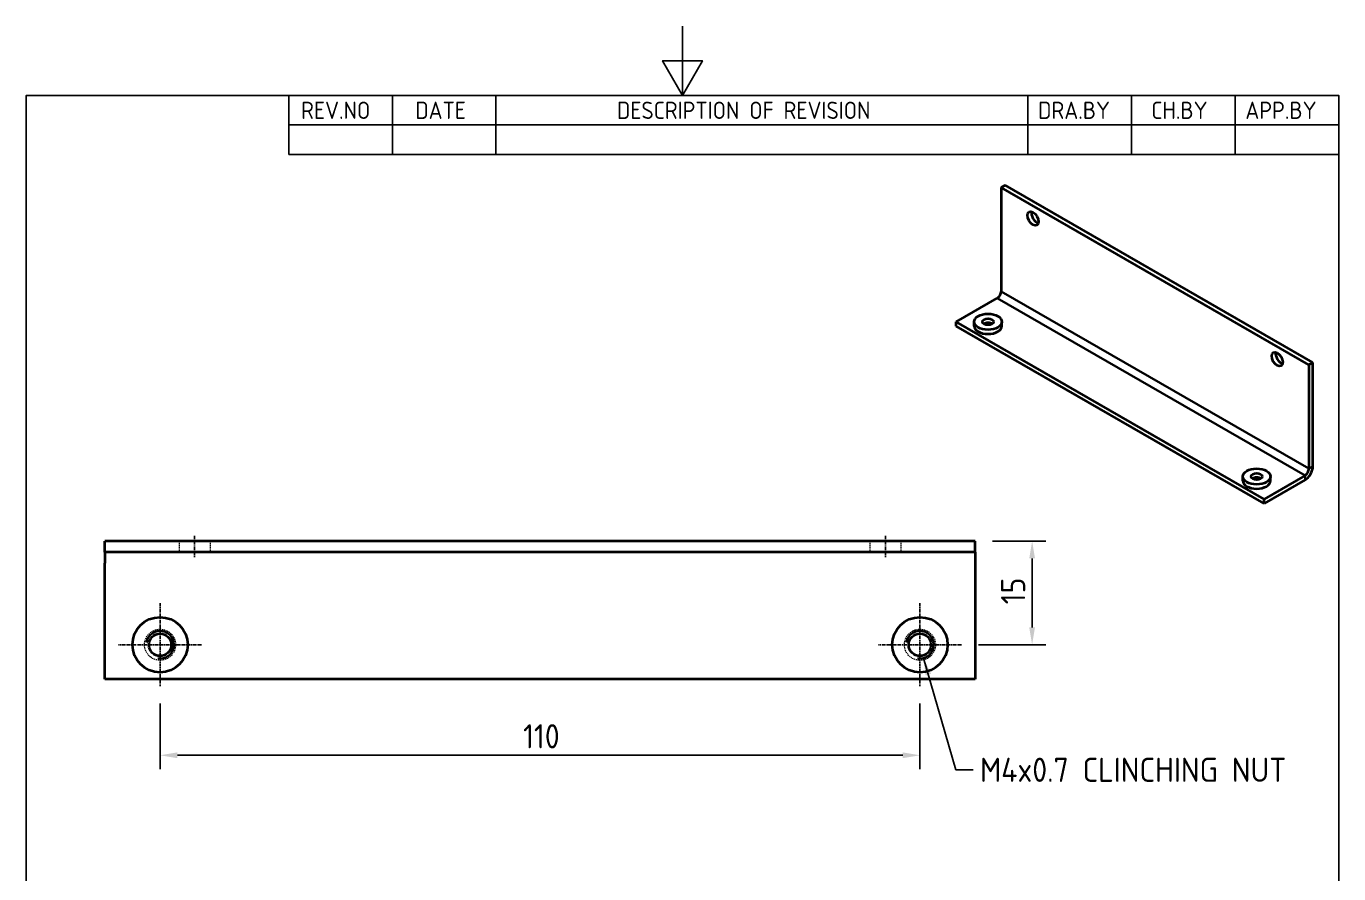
# Model space of a CAD drawing. Header units: millimetres. Extents: x 0 to 210, y 0 to 297.
# Drawn here: x 10 to 200, y 174.3 to 297 of the extents above; entities that cross this region are included whole.
import ezdxf

# ---------------------------------------------------------------- set-up
doc = ezdxf.new("R2010")
doc.units = ezdxf.units.MM
doc.linetypes.add('CHAIN', pattern=[0.7087, 0.4724, -0.0591, 0.1181, -0.0591])
doc.linetypes.add('DASHED', pattern=[0.2067, 0.1654, -0.0413])
doc.layers.get('0').update_dxf_attribs({"color": 3, "lineweight": 25, "true_color": 0x00ff00})
for name, color, linetype, lineweight, true_color in [('가려진 것(ISO)', 2, 'DASHED', 18, 0xffff00), ('가시적인 것(ISO)', 3, 'Continuous', 40, 0x00ff00), ('가시적인 좁은 것(ISO)', 3, 'Continuous', 35, 0x00ff00), ('기호(ISO)', 5, 'Continuous', 25, 0x0000ff), ('중심 표식(ISO)', 1, 'Continuous', 25, 0xff0000), ('중심선(ISO)', 1, 'Continuous', 25, 0xff0000), ('치수(ISO)', 2, 'Continuous', 25, 0xffff00)]:
    doc.layers.add(name, color=color, linetype=linetype, lineweight=lineweight, true_color=true_color)
doc.layers.add('경계(ISO)', color=7, linetype='Continuous', lineweight=25)
doc.styles.add('ISO ProportionalPSTEK', font='isocp.shx')
doc.styles.add('치수 텍스트_PSTEK_POSCO', font='isocp.shx')
doc.dimstyles.new('치수_PSTEK_POSCO', dxfattribs={"dimtxt": 3.5, "dimasz": 2.5, "dimexe": 2, "dimexo": 2.5, "dimgap": 1, "dimtad": 1, "dimrnd": 1e-08, "dimdsep": 46, "dimtxsty": '치수 텍스트_PSTEK_POSCO', "dimcen": 0.09, "dimdle": 10, "dimclrd": 7, "dimclre": 7, "dimclrt": 2, "dimadec": 1, "dimazin": 2, "dimtfac": 1, "dimtmove": 0, "dimatfit": 3, "dimfxl": 1, "dimtolj": 1, "dimlwd": -1, "dimlwe": -1, "dimarcsym": 0})
doc.dimstyles.new('치수_PSTEK_POSCO$7', dxfattribs={"dimtxt": 3.5, "dimasz": 2.5, "dimexe": 2, "dimexo": 2.5, "dimgap": 1, "dimtad": 1, "dimrnd": 1e-08, "dimdsep": 46, "dimtxsty": '치수 텍스트_PSTEK_POSCO', "dimcen": 0.09, "dimdle": 10, "dimclrd": 7, "dimclre": 7, "dimclrt": 2, "dimadec": 1, "dimazin": 2, "dimtfac": 1, "dimtmove": 0, "dimatfit": 3, "dimfxl": 1, "dimtolj": 1, "dimlwd": -1, "dimlwe": -1, "dimarcsym": 0})

# ---------------------------------------------------------------- blocks, each defined once
blk = doc.blocks.new('경계 Default Border')
at = {"layer": '경계(ISO)', "flags": 128}
for points in [[(105, 297.0000076293945), (105, 287.0000076293945), (102.1132469177246, 292.0000076293945), (107.8867530822754, 292.0000076293945), (105, 287.0000076293945)], [(10, 10), (10, 287.0000076293945), (200, 287.0000076293945), (200, 10), (10, 10)]]:
    blk.add_lwpolyline(points, dxfattribs=at)
blk = doc.blocks.new('리비전 내역')
at = {"layer": '기호(ISO)'}
for p, q in [((48.00000000000001, 287.0000076293945), (200, 287.0000076293945)), ((48.00000000000001, 287.0000076293945), (48.00000000000001, 282.7200076293945)), ((63.00000000000001, 287.0000076293945), (63.00000000000001, 282.7200076293945)), ((78, 287.0000076293945), (78, 282.7200076293945)), ((155, 287.0000076293945), (155, 282.7200076293945)), ((170, 287.0000076293945), (170, 282.7200076293945)), ((185, 287.0000076293945), (185, 282.7200076293945)), ((200, 287.0000076293945), (200, 282.7200076293945)), ((48.00000000000001, 282.7200076293945), (200, 282.7200076293945)), ((48.00000000000001, 282.7200076293945), (48.00000000000001, 278.4400076293945)), ((63.00000000000001, 282.7200076293945), (63.00000000000001, 278.4400076293945)), ((78, 282.7200076293945), (78, 278.4400076293945)), ((155, 282.7200076293945), (155, 278.4400076293945)), ((170, 282.7200076293945), (170, 278.4400076293945)), ((185, 282.7200076293945), (185, 278.4400076293945)), ((200, 282.7200076293945), (200, 278.4400076293945)), ((48.00000000000001, 278.4400076293945), (200, 278.4400076293945))]:
    blk.add_line(p, q, dxfattribs=at)
at = {"layer": '기호(ISO)', "color": 2, "true_color": 0xffff00, "char_height": 2.5, "attachment_point": 7, "style": 'ISO ProportionalPSTEK'}
for s, insert in [('REV.NO', (49.7871163682308, 283.5831900503393)), ('DATE', (66.31423177283666, 283.5831900503393)), ('DESCRIPTION OF REVISION', (95.50702043336295, 283.5831900503393)), ('DRA.BY', (156.4757339553203, 283.5831900503393)), ('CH.BY', (172.8642915086116, 283.5831900503393)), ('APP.BY', (186.4777339604403, 283.5831900503393))]:
    blk.add_mtext(s, dxfattribs=dict(at, insert=insert))
blk = doc.blocks.new('*D22')
at = {"layer": 'Defpoints', "color": 0, "transparency": 16777216}
for p in [(29.37222780436557, 201.4731277716925), (139.3722278043656, 201.4731277716925), (139.3722278043656, 191.4731277716925)]:
    blk.add_point(p, dxfattribs=at)
at = {"layer": '치수(ISO)', "color": 7, "transparency": 16777216}
for p, q in [((29.37222780436557, 198.9731277716925), (29.37222780436557, 189.4731277716925)), ((139.3722278043656, 198.9731277716925), (139.3722278043656, 189.4731277716925)), ((31.87222780436557, 191.4731277716925), (136.8722278043656, 191.4731277716925))]:
    blk.add_line(p, q, dxfattribs=at)
for points in [[(31.87222780436557, 191.8897944383591), (31.87222780436557, 191.0564611050258), (29.37222780436557, 191.4731277716925)], [(136.8722278043656, 191.8897944383591), (136.8722278043656, 191.0564611050258), (139.3722278043656, 191.4731277716925)]]:
    blk.add_solid(points, dxfattribs=at)
at = {"layer": '치수(ISO)', "color": 2, "transparency": 16777216, "insert": (81.92084985160966, 194.2231277716925), "char_height": 3.5, "attachment_point": 4, "style": '치수 텍스트_PSTEK_POSCO'}
blk.add_mtext('\\A1;110', dxfattribs=at)
blk = doc.blocks.new('*D25')
at = {"layer": 'Defpoints', "color": 0, "transparency": 16777216}
for p in [(147.3722278043656, 222.4731277717035), (145.3722278043656, 207.4731277716925), (155.6120952207286, 207.4731277716925)]:
    blk.add_point(p, dxfattribs=at)
at = {"layer": '치수(ISO)', "color": 7, "transparency": 16777216}
for p, q in [((149.8722278043656, 222.4731277717035), (157.6120952207286, 222.4731277717035)), ((155.6120952207286, 219.9731277717035), (155.6120952207286, 209.9731277716925)), ((147.8722278043656, 207.4731277716925), (157.6120952207286, 207.4731277716925))]:
    blk.add_line(p, q, dxfattribs=at)
for points in [[(155.1954285540619, 219.9731277717035), (156.0287618873953, 219.9731277717035), (155.6120952207286, 222.4731277717035)], [(155.1954285540619, 209.9731277716925), (156.0287618873953, 209.9731277716925), (155.6120952207286, 207.4731277716925)]]:
    blk.add_solid(points, dxfattribs=at)
at = {"layer": '치수(ISO)', "color": 2, "transparency": 16777216, "insert": (152.8620952207285, 213.3256403982827), "char_height": 3.5, "attachment_point": 4, "rotation": 90, "style": '치수 텍스트_PSTEK_POSCO'}
blk.add_mtext('\\A1;15', dxfattribs=at)

msp = doc.modelspace()

# ---------------------------------------------------------------- linework, layer by layer
at = {"layer": '가려진 것(ISO)'}
for p, q in [((32.12222780436556, 222.4731277717021), (32.12222780436556, 220.8731277717021)), ((36.62222780436556, 222.4731277717021), (36.62222780436556, 220.8731277717021)), ((132.1222278043656, 222.4731277717021), (132.1222278043656, 220.8731277717021)), ((136.6222278043656, 222.4731277717021), (136.6222278043656, 220.8731277717021))]:
    msp.add_line(p, q, dxfattribs=at)
for centre in [(29.37222780436558, 207.4731277716921), (139.3722278043656, 207.4731277716921)]:
    msp.add_circle(centre, 2.25, dxfattribs=at)
at = {"layer": '가시적인 것(ISO)'}
for p, q in [((151.1381568952465, 273.66514685737), (151.7038423201957, 273.9909034284039)), ((151.1381568952465, 273.66514685737), (151.1381568952465, 258.6222797602672)), ((195.6858841100056, 248.0118168884568), (151.1381568952465, 273.66514685737)), ((196.2515695349548, 248.3375734594907), (151.7038423201957, 273.9909034284039)), ((144.6327745083313, 254.2220414935032), (150.5724714702974, 257.6424854893593)), ((144.6327745083313, 253.5680037936291), (144.6327745083313, 254.2220414935032)), ((189.1805017230904, 228.56871152459), (144.6327745083313, 254.2220414935032)), ((189.1805017230904, 227.9146738247159), (144.6327745083313, 253.5680037936291)), ((147.228968586044, 253.6112479228151), (147.228968586044, 254.224408266447)), ((151.228968586044, 253.6112479228151), (151.228968586044, 254.224408266447)), ((195.6858841100056, 248.0118168884568), (196.2515695349548, 248.3375734594907)), ((195.6858841100056, 248.0118168884568), (195.6858841100056, 232.968949791354)), ((196.2515695349548, 233.294706362388), (196.2515695349548, 248.3375734594907)), ((186.1198415513099, 231.2154836642401), (186.1198415513099, 231.828644007872)), ((195.1201986850565, 231.9891555204461), (189.1805017230904, 228.56871152459)), ((190.1198415513099, 231.2154836642401), (190.1198415513099, 231.828644007872)), ((195.1201986850565, 231.3351178205721), (189.1805017230904, 227.9146738247159)), ((189.1805017230904, 227.9146738247159), (189.1805017230904, 228.56871152459)), ((21.37222780436556, 220.8731277717035), (21.37222780436556, 222.4731277717035)), ((147.3722278043656, 222.4731277717035), (21.37222780436556, 222.4731277717035)), ((147.3722278043656, 220.8731277717035), (147.3722278043656, 222.4731277717035)), ((147.3722278043656, 220.8731277717035), (21.37222780436556, 220.8731277717035)), ((21.37222780436558, 220.8731277716926), (21.37222780436558, 219.2731277716921)), ((147.3722278043656, 220.8731277716926), (147.3722278043656, 219.2731277716921)), ((21.37222780436558, 202.4731277716921), (21.37222780436558, 219.2731277716921)), ((147.3722278043656, 219.2731277716921), (147.3722278043656, 202.4731277716921)), ((147.3722278043656, 202.4731277716921), (21.37222780436558, 202.4731277716921))]:
    msp.add_line(p, q, dxfattribs=at)
for centre, radius in [((29.37222780436558, 207.4731277716925), 4), ((139.3722278043656, 207.4731277716925), 4), ((29.37222780436558, 207.4731277716925), 1.621), ((139.3722278043656, 207.4731277716925), 1.621)]:
    msp.add_circle(centre, radius, dxfattribs=at)
for centre, major_axis, ratio in [((155.7343509729598, 269.1788936868245), (-0.5614112380324557, 0.9749063656633216), 0.5780931159158104), ((149.228968586044, 254.224408266447), (2.000000000000001, 5.551115123125783e-16), 0.5758617009853115), ((149.228968586044, 254.224408266447), (0.8105000000000001, 2.081668171172169e-16), 0.5758617009853115), ((191.0896900322924, 248.8191079972108), (-0.5614112380324557, 0.9749063656633216), 0.5780931159158104), ((188.1198415513099, 231.828644007872), (2.000000000000001, 5.551115123125783e-16), 0.5758617009853115), ((188.1198415513099, 231.828644007872), (0.8105000000000001, 2.081668171172169e-16), 0.5758617009853115)]:
    msp.add_ellipse(centre, major_axis=major_axis, ratio=ratio, dxfattribs=at)
for centre, major_axis, ratio, start_param, end_param in [((156.3000363979089, 269.5046502578584), (0.5614112380325132, -0.9749063656632869), 0.5780931159158106, 3.667342788174452, 5.757435172594245), ((150.5724714702974, 258.2965231892334), (-0.3992257692673871, -0.6932667489162182), 0.5780931159156392, 0.7834644549746184, 2.354260781769568), ((149.228968586044, 253.6112479228151), (2.000000000000003, -1.998401444325285e-15), 0.5758617009853116, 3.141592653589799, 6.283185307179592), ((149.228968586044, 253.6112479228151), (-0.8105000000000052, -4.864164626638965e-14), 0.5758617009853115, 3.858239499075069, 5.566538461693809), ((191.6553754572416, 249.1448645682448), (0.5614112380325132, -0.9749063656632869), 0.5780931159158106, 3.667342788174413, 5.757435172594245), ((195.1201986850565, 232.6431932203201), (0.7984515385346086, 1.386533497832533), 0.5780931159156393, 3.925057108563973, 5.495853435358857), ((195.1201986850565, 232.6431932203201), (-0.3992257692673871, -0.6932667489162182), 0.5780931159156392, 0.7834644549746503, 2.354260781769568), ((188.1198415513099, 231.2154836642401), (2.000000000000003, -1.998401444325285e-15), 0.5758617009853116, 3.141592653589799, 6.283185307179592), ((188.1198415513099, 231.2154836642401), (-0.8105000000000052, -4.864164626638965e-14), 0.5758617009853115, 3.858239499075083, 5.566538461693824)]:
    msp.add_ellipse(centre, major_axis=major_axis, ratio=ratio, start_param=start_param, end_param=end_param, dxfattribs=at)
at = {"layer": '가시적인 좁은 것(ISO)'}
for p, q in [((151.1381568952465, 258.6222797602672), (195.6858841100056, 232.968949791354)), ((195.1201986850565, 231.9891555204461), (150.5724714702974, 257.6424854893593)), ((195.1201986850565, 231.3351178205721), (195.1201986850565, 231.9891555204461)), ((195.6858841100056, 232.968949791354), (196.2515695349548, 233.294706362388))]:
    msp.add_line(p, q, dxfattribs=at)
for centre, start in [((29.37222780436558, 207.4731277716925), 260.000000000002), ((139.3722278043656, 207.4731277716925), 260.0000000000019)]:
    msp.add_arc(centre, 1.999999999999998, start, 169.9999999999509, dxfattribs=at)
at = {"layer": '중심 표식(ISO)', "linetype": 'CHAIN'}
for p, q in [((29.37222780436557, 213.4731277716925), (29.37222780436557, 201.4731277716925)), ((139.3722278043656, 213.4731277716925), (139.3722278043656, 201.4731277716925)), ((35.37222780436557, 207.4731277716925), (23.37222780436557, 207.4731277716925)), ((145.3722278043656, 207.4731277716925), (133.3722278043656, 207.4731277716925))]:
    msp.add_line(p, q, dxfattribs=at)
at = {"layer": '중심선(ISO)', "linetype": 'CHAIN'}
for p, q in [((34.37222780436556, 223.2231277717021), (34.37222780436556, 220.1231277717021)), ((134.3722278043656, 223.2231277717021), (134.3722278043656, 220.1231277717021))]:
    msp.add_line(p, q, dxfattribs=at)

# ---------------------------------------------------------------- block references
msp.add_blockref('경계 Default Border', (0, 0))
at = {"layer": '기호(ISO)'}
msp.add_blockref('리비전 내역', (0, 0), dxfattribs=at)

# ---------------------------------------------------------------- texts
at = {"layer": '기호(ISO)', "color": 2, "true_color": 0xffff00, "insert": (148.0651531583264, 189.3713869238126), "char_height": 3.499999940395355, "width": 51.85790123939515, "attachment_point": 4, "line_spacing_factor": 0.612500011920929, "style": '치수 텍스트_PSTEK_POSCO'}
msp.add_mtext('{M4x0.7 CLINCHING NUT}', dxfattribs=at)

# ---------------------------------------------------------------- dimensions: what is measured, and where the dimension line sits
at = {"layer": '치수(ISO)', "color": 7}
for base, p1, p2, angle, picture, middle in [((155.6120952207286, 207.4731277716925), (147.3722278043656, 222.4731277717035), (145.3722278043656, 207.4731277716925), 90, '*D25', (155.6120952207285, 214.973127771698)), ((139.3722278043656, 191.4731277716925), (29.37222780436557, 201.4731277716925), (139.3722278043656, 201.4731277716925), 180, '*D22', (84.37222780436556, 191.4731277716925))]:
    dim = msp.add_linear_dim(base=base, p1=p1, p2=p2, angle=angle, dimstyle='치수_PSTEK_POSCO', override={"dimdec": 2, "dimtp": 0, "dimtm": -0, "dimtdec": 2, "dimtofl": 0, "dimatfit": 1}, dxfattribs=at)
    dim.commit()
    dim.dimension.update_dxf_attribs({"geometry": picture, "text_midpoint": middle, "dimtype": 160})

# ---------------------------------------------------------------- leaders
at = {"layer": '기호(ISO)', "color": 7, "annotation_type": 0, "has_hookline": 1, "hookline_direction": 0, "text_width": 45.14999923110012}
msp.add_leader([(139.8898658945711, 205.5412761191145), (144.5651531583264, 189.3713869238126), (147.0651531583264, 189.3713869238126)], dimstyle='치수_PSTEK_POSCO$7', override={"dimtad": 0}, dxfattribs=at)

doc.saveas('drawing.dxf')
